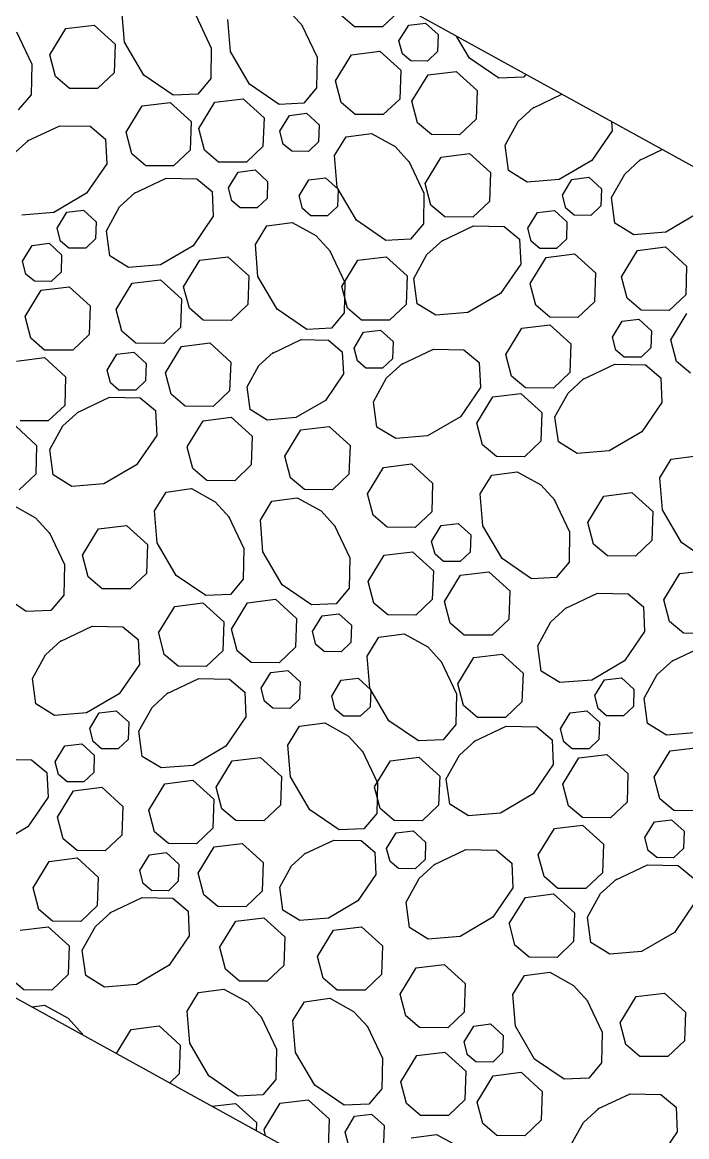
# Model space of a CAD drawing. Header units: inches. Extents: x -5337 to 1057, y 15227 to 19227.
# Drawn here: x -3589.2 to -3582.91, y 16326.44 to 16337.01 of the extents above; entities that cross this region are included whole.
import ezdxf

# ---------------------------------------------------------------- set-up
doc = ezdxf.new("R2010")
doc.units = ezdxf.units.IN
doc.header["$LTSCALE"] = 150
doc.header["$MEASUREMENT"] = 0
doc.linetypes.add('HIDDEN', pattern=[0.375, 0.25, -0.125])
doc.layers.add('grid', color=7, linetype='HIDDEN')
doc.layers.add('PAVING', color=7, linetype='Continuous')

msp = doc.modelspace()

# ---------------------------------------------------------------- linework, layer by layer
at = {"layer": 'grid', "color": 252, "linetype": 'HIDDEN', "lineweight": 0, "ltscale": 0.6}
msp.add_line((-5232.144, 16328.984), (952.356, 16328.984), dxfattribs=at)
at = {"layer": 'PAVING', "color": 1}
for p, q in [((-3576.971, 16332.398), (-3594.485, 16342.055)), ((-3588.235, 16336.816), (-3588.26, 16337.118)), ((-3586.681, 16337.117), (-3586.544, 16336.967)), ((-3585.632, 16337.109), (-3585.789, 16336.961)), ((-3587.557, 16337.066), (-3587.412, 16336.761)), ((-3587.231, 16336.728), (-3587.256, 16337.031)), ((-3586.055, 16336.963), (-3586.187, 16337.076)), ((-3585.541, 16336.979), (-3585.382, 16336.998)), ((-3585.382, 16336.998), (-3585.262, 16336.89)), ((-3589.259, 16336.915), (-3589.114, 16336.609)), ((-3588.942, 16336.697), (-3588.79, 16336.946)), ((-3588.79, 16336.946), (-3588.523, 16336.979)), ((-3588.523, 16336.979), (-3588.325, 16336.798)), ((-3586.553, 16336.979), (-3586.408, 16336.673)), ((-3585.789, 16336.961), (-3586.055, 16336.963)), ((-3585.633, 16336.829), (-3585.541, 16336.979)), ((-3585.262, 16336.89), (-3585.268, 16336.727)), ((-3588.325, 16336.798), (-3588.334, 16336.526)), ((-3588.053, 16336.505), (-3588.235, 16336.816)), ((-3585.6, 16336.706), (-3585.633, 16336.829)), ((-3584.965, 16336.665), (-3585.087, 16336.874)), ((-3588.888, 16336.492), (-3588.942, 16336.697)), ((-3587.412, 16336.761), (-3587.418, 16336.471)), ((-3587.049, 16336.418), (-3587.231, 16336.728)), ((-3586.408, 16336.673), (-3586.414, 16336.383)), ((-3586.234, 16336.449), (-3586.082, 16336.698)), ((-3586.082, 16336.698), (-3585.815, 16336.731)), ((-3585.815, 16336.731), (-3585.616, 16336.55)), ((-3585.521, 16336.639), (-3585.6, 16336.706)), ((-3585.268, 16336.727), (-3585.362, 16336.637)), ((-3589.114, 16336.609), (-3589.12, 16336.319)), ((-3585.362, 16336.637), (-3585.521, 16336.639)), ((-3584.686, 16336.475), (-3584.965, 16336.665)), ((-3588.756, 16336.379), (-3588.888, 16336.492)), ((-3588.334, 16336.526), (-3588.49, 16336.378)), ((-3587.774, 16336.314), (-3588.053, 16336.505)), ((-3587.418, 16336.471), (-3587.54, 16336.325)), ((-3585.616, 16336.55), (-3585.625, 16336.278)), ((-3585.51, 16336.258), (-3585.357, 16336.508)), ((-3585.357, 16336.508), (-3585.091, 16336.54)), ((-3585.091, 16336.54), (-3584.892, 16336.359)), ((-3584.452, 16336.485), (-3584.686, 16336.475)), ((-3584.43, 16336.511), (-3584.452, 16336.485)), ((-3588.49, 16336.378), (-3588.756, 16336.379)), ((-3586.77, 16336.227), (-3587.049, 16336.418)), ((-3586.414, 16336.383), (-3586.536, 16336.238)), ((-3586.18, 16336.244), (-3586.234, 16336.449)), ((-3584.892, 16336.359), (-3584.901, 16336.087)), ((-3589.12, 16336.319), (-3589.242, 16336.174)), ((-3587.54, 16336.325), (-3587.774, 16336.314)), ((-3587.378, 16336.247), (-3587.111, 16336.28)), ((-3587.111, 16336.28), (-3586.912, 16336.099)), ((-3585.625, 16336.278), (-3585.782, 16336.13)), ((-3585.456, 16336.053), (-3585.51, 16336.258)), ((-3584.365, 16336.192), (-3584.088, 16336.323)), ((-3588.22, 16335.963), (-3588.069, 16336.212)), ((-3588.069, 16336.212), (-3587.802, 16336.245)), ((-3587.802, 16336.245), (-3587.603, 16336.064)), ((-3587.53, 16335.997), (-3587.378, 16336.247)), ((-3586.536, 16336.238), (-3586.77, 16336.227)), ((-3586.048, 16336.132), (-3586.18, 16336.244)), ((-3584.503, 16336.064), (-3584.353, 16336.201)), ((-3587.603, 16336.064), (-3587.613, 16335.792)), ((-3586.912, 16336.099), (-3586.922, 16335.827)), ((-3586.762, 16335.974), (-3586.671, 16336.123)), ((-3586.671, 16336.123), (-3586.511, 16336.143)), ((-3586.511, 16336.143), (-3586.391, 16336.034)), ((-3585.782, 16336.13), (-3586.048, 16336.132)), ((-3585.324, 16335.941), (-3585.456, 16336.053)), ((-3584.901, 16336.087), (-3585.058, 16335.939)), ((-3584.627, 16335.84), (-3584.503, 16336.064)), ((-3583.617, 16336.063), (-3583.613, 16335.975)), ((-3589.155, 16335.88), (-3588.849, 16336.025)), ((-3588.849, 16336.025), (-3588.559, 16336.019)), ((-3588.559, 16336.019), (-3588.414, 16335.898)), ((-3588.167, 16335.758), (-3588.22, 16335.963)), ((-3587.476, 16335.793), (-3587.53, 16335.997)), ((-3586.73, 16335.851), (-3586.762, 16335.974)), ((-3586.391, 16336.034), (-3586.397, 16335.871)), ((-3586.134, 16335.92), (-3585.893, 16335.952)), ((-3585.893, 16335.952), (-3585.669, 16335.828)), ((-3585.058, 16335.939), (-3585.324, 16335.941)), ((-3583.613, 16335.975), (-3583.804, 16335.696)), ((-3589.293, 16335.752), (-3589.143, 16335.889)), ((-3588.414, 16335.898), (-3588.403, 16335.663)), ((-3586.65, 16335.783), (-3586.73, 16335.851)), ((-3586.397, 16335.871), (-3586.491, 16335.782)), ((-3586.244, 16335.742), (-3586.134, 16335.92)), ((-3585.669, 16335.828), (-3585.532, 16335.677)), ((-3584.595, 16335.599), (-3584.627, 16335.84)), ((-3588.034, 16335.646), (-3588.167, 16335.758)), ((-3587.613, 16335.792), (-3587.769, 16335.644)), ((-3587.344, 16335.68), (-3587.476, 16335.793)), ((-3586.922, 16335.827), (-3587.078, 16335.678)), ((-3586.491, 16335.782), (-3586.65, 16335.783)), ((-3586.218, 16335.439), (-3586.244, 16335.742)), ((-3585.384, 16335.478), (-3585.232, 16335.728)), ((-3585.232, 16335.728), (-3584.965, 16335.76)), ((-3584.965, 16335.76), (-3584.766, 16335.58)), ((-3583.355, 16335.695), (-3583.137, 16335.798)), ((-3588.403, 16335.663), (-3588.594, 16335.384)), ((-3587.769, 16335.644), (-3588.034, 16335.646)), ((-3587.078, 16335.678), (-3587.344, 16335.68)), ((-3585.541, 16335.69), (-3585.396, 16335.384)), ((-3583.804, 16335.696), (-3584.114, 16335.514)), ((-3583.493, 16335.567), (-3583.343, 16335.704)), ((-3588.145, 16335.383), (-3587.839, 16335.528)), ((-3587.839, 16335.528), (-3587.549, 16335.522)), ((-3587.549, 16335.522), (-3587.404, 16335.4)), ((-3587.249, 16335.436), (-3587.157, 16335.586)), ((-3587.157, 16335.586), (-3586.997, 16335.606)), ((-3586.997, 16335.606), (-3586.878, 16335.497)), ((-3586.58, 16335.361), (-3586.489, 16335.511)), ((-3586.489, 16335.511), (-3586.329, 16335.531)), ((-3586.329, 16335.531), (-3586.209, 16335.422)), ((-3584.766, 16335.58), (-3584.776, 16335.307)), ((-3584.417, 16335.489), (-3584.595, 16335.599)), ((-3584.114, 16335.514), (-3584.417, 16335.489)), ((-3584.084, 16335.366), (-3583.993, 16335.516)), ((-3583.993, 16335.516), (-3583.833, 16335.536)), ((-3583.833, 16335.536), (-3583.714, 16335.427)), ((-3583.617, 16335.343), (-3583.493, 16335.567)), ((-3587.216, 16335.314), (-3587.248, 16335.436)), ((-3586.878, 16335.497), (-3586.884, 16335.334)), ((-3586.037, 16335.128), (-3586.218, 16335.439)), ((-3586.209, 16335.422), (-3586.215, 16335.259)), ((-3585.33, 16335.273), (-3585.384, 16335.478)), ((-3583.714, 16335.427), (-3583.719, 16335.264)), ((-3588.594, 16335.384), (-3588.904, 16335.202)), ((-3588.283, 16335.255), (-3588.133, 16335.392)), ((-3587.404, 16335.4), (-3587.393, 16335.166)), ((-3587.137, 16335.246), (-3587.216, 16335.314)), ((-3586.884, 16335.334), (-3586.977, 16335.245)), ((-3586.548, 16335.239), (-3586.58, 16335.362)), ((-3585.396, 16335.384), (-3585.402, 16335.094)), ((-3584.776, 16335.307), (-3584.932, 16335.159)), ((-3584.052, 16335.243), (-3584.084, 16335.366)), ((-3583.585, 16335.102), (-3583.617, 16335.343)), ((-3588.904, 16335.202), (-3589.207, 16335.177)), ((-3588.874, 16335.054), (-3588.783, 16335.204)), ((-3588.783, 16335.204), (-3588.623, 16335.224)), ((-3588.623, 16335.224), (-3588.504, 16335.115)), ((-3588.407, 16335.03), (-3588.283, 16335.255)), ((-3586.977, 16335.245), (-3587.137, 16335.246)), ((-3586.468, 16335.171), (-3586.548, 16335.239)), ((-3586.215, 16335.259), (-3586.309, 16335.17)), ((-3585.198, 16335.161), (-3585.33, 16335.273)), ((-3584.411, 16335.053), (-3584.32, 16335.202)), ((-3584.32, 16335.202), (-3584.16, 16335.222)), ((-3584.16, 16335.222), (-3584.041, 16335.113)), ((-3583.973, 16335.176), (-3584.052, 16335.243)), ((-3583.719, 16335.264), (-3583.813, 16335.175)), ((-3582.794, 16335.199), (-3583.104, 16335.017)), ((-3588.504, 16335.115), (-3588.509, 16334.952)), ((-3587.393, 16335.166), (-3587.583, 16334.887)), ((-3586.885, 16335.076), (-3586.645, 16335.108)), ((-3586.645, 16335.108), (-3586.42, 16334.984)), ((-3586.309, 16335.17), (-3586.468, 16335.171)), ((-3585.758, 16334.938), (-3586.037, 16335.128)), ((-3585.402, 16335.094), (-3585.523, 16334.949)), ((-3584.932, 16335.159), (-3585.198, 16335.161)), ((-3584.041, 16335.113), (-3584.046, 16334.95)), ((-3583.813, 16335.175), (-3583.973, 16335.176)), ((-3583.407, 16334.992), (-3583.585, 16335.102)), ((-3588.842, 16334.931), (-3588.874, 16335.054)), ((-3588.375, 16334.79), (-3588.407, 16335.03)), ((-3586.994, 16334.898), (-3586.885, 16335.076)), ((-3586.42, 16334.984), (-3586.283, 16334.834)), ((-3585.231, 16334.931), (-3584.925, 16335.076)), ((-3584.925, 16335.076), (-3584.635, 16335.07)), ((-3584.635, 16335.07), (-3584.49, 16334.948)), ((-3584.379, 16334.93), (-3584.411, 16335.053)), ((-3583.104, 16335.017), (-3583.407, 16334.992)), ((-3589.201, 16334.741), (-3589.11, 16334.89)), ((-3589.11, 16334.89), (-3588.95, 16334.91)), ((-3588.95, 16334.91), (-3588.831, 16334.801)), ((-3588.762, 16334.864), (-3588.842, 16334.931)), ((-3588.509, 16334.952), (-3588.603, 16334.863)), ((-3587.583, 16334.887), (-3587.894, 16334.705)), ((-3586.97, 16334.596), (-3586.994, 16334.898)), ((-3585.523, 16334.949), (-3585.758, 16334.938)), ((-3585.369, 16334.803), (-3585.218, 16334.94)), ((-3584.49, 16334.948), (-3584.479, 16334.714)), ((-3584.299, 16334.862), (-3584.379, 16334.93)), ((-3584.046, 16334.95), (-3584.14, 16334.861)), ((-3588.831, 16334.801), (-3588.836, 16334.638)), ((-3588.603, 16334.863), (-3588.762, 16334.864)), ((-3588.197, 16334.68), (-3588.375, 16334.79)), ((-3587.522, 16334.749), (-3587.256, 16334.781)), ((-3587.256, 16334.781), (-3587.057, 16334.601)), ((-3586.292, 16334.846), (-3586.147, 16334.54)), ((-3586.022, 16334.75), (-3585.755, 16334.782)), ((-3585.755, 16334.782), (-3585.556, 16334.601)), ((-3585.493, 16334.578), (-3585.369, 16334.803)), ((-3584.388, 16334.528), (-3584.236, 16334.777)), ((-3584.14, 16334.861), (-3584.299, 16334.862)), ((-3584.236, 16334.777), (-3583.97, 16334.81)), ((-3583.97, 16334.81), (-3583.771, 16334.629)), ((-3583.524, 16334.594), (-3583.372, 16334.843)), ((-3583.372, 16334.843), (-3583.105, 16334.876)), ((-3583.105, 16334.876), (-3582.906, 16334.695)), ((-3589.169, 16334.618), (-3589.201, 16334.741)), ((-3587.894, 16334.705), (-3588.197, 16334.68)), ((-3587.675, 16334.499), (-3587.522, 16334.749)), ((-3586.174, 16334.5), (-3586.022, 16334.75)), ((-3584.479, 16334.714), (-3584.669, 16334.435)), ((-3582.906, 16334.695), (-3582.915, 16334.423)), ((-3589.089, 16334.55), (-3589.169, 16334.618)), ((-3588.836, 16334.638), (-3588.93, 16334.549)), ((-3588.161, 16334.531), (-3587.894, 16334.564)), ((-3587.894, 16334.564), (-3587.696, 16334.383)), ((-3587.057, 16334.601), (-3587.066, 16334.329)), ((-3586.788, 16334.285), (-3586.97, 16334.596)), ((-3585.556, 16334.601), (-3585.566, 16334.329)), ((-3585.461, 16334.338), (-3585.493, 16334.578)), ((-3583.771, 16334.629), (-3583.78, 16334.357)), ((-3583.47, 16334.389), (-3583.523, 16334.594)), ((-3589.178, 16334.216), (-3589.026, 16334.465)), ((-3588.93, 16334.549), (-3589.089, 16334.55)), ((-3589.026, 16334.465), (-3588.759, 16334.498)), ((-3588.759, 16334.498), (-3588.561, 16334.317)), ((-3588.314, 16334.282), (-3588.161, 16334.531)), ((-3587.62, 16334.294), (-3587.675, 16334.499)), ((-3586.12, 16334.295), (-3586.174, 16334.5)), ((-3586.147, 16334.54), (-3586.153, 16334.25)), ((-3584.334, 16334.323), (-3584.388, 16334.527)), ((-3587.696, 16334.383), (-3587.705, 16334.111)), ((-3584.669, 16334.435), (-3584.98, 16334.253)), ((-3583.78, 16334.357), (-3583.936, 16334.208)), ((-3583.337, 16334.276), (-3583.47, 16334.389)), ((-3582.915, 16334.423), (-3583.072, 16334.274)), ((-3588.561, 16334.317), (-3588.57, 16334.045)), ((-3588.26, 16334.077), (-3588.313, 16334.282)), ((-3587.488, 16334.182), (-3587.62, 16334.294)), ((-3587.066, 16334.329), (-3587.223, 16334.18)), ((-3586.508, 16334.094), (-3586.788, 16334.285)), ((-3586.153, 16334.25), (-3586.274, 16334.105)), ((-3585.988, 16334.183), (-3586.12, 16334.295)), ((-3585.566, 16334.329), (-3585.722, 16334.181)), ((-3585.283, 16334.228), (-3585.461, 16334.338)), ((-3584.98, 16334.253), (-3585.283, 16334.228)), ((-3584.202, 16334.21), (-3584.334, 16334.323)), ((-3583.072, 16334.274), (-3583.337, 16334.276)), ((-3583.056, 16333.996), (-3582.904, 16334.245)), ((-3589.124, 16334.011), (-3589.178, 16334.215)), ((-3587.223, 16334.18), (-3587.488, 16334.182)), ((-3585.722, 16334.181), (-3585.988, 16334.183)), ((-3584.469, 16334.107), (-3584.202, 16334.139)), ((-3583.936, 16334.208), (-3584.202, 16334.21)), ((-3584.202, 16334.139), (-3584.003, 16333.958)), ((-3583.61, 16334.022), (-3583.518, 16334.171)), ((-3583.518, 16334.171), (-3583.358, 16334.191)), ((-3583.358, 16334.191), (-3583.239, 16334.082)), ((-3588.57, 16334.045), (-3588.726, 16333.896)), ((-3588.127, 16333.965), (-3588.26, 16334.077)), ((-3587.705, 16334.111), (-3587.861, 16333.962)), ((-3586.274, 16334.105), (-3586.508, 16334.094)), ((-3586.059, 16333.917), (-3585.968, 16334.067)), ((-3585.968, 16334.067), (-3585.808, 16334.086)), ((-3585.808, 16334.086), (-3585.689, 16333.978)), ((-3584.621, 16333.857), (-3584.469, 16334.107)), ((-3583.239, 16334.082), (-3583.245, 16333.919)), ((-3588.992, 16333.898), (-3589.124, 16334.011)), ((-3587.861, 16333.962), (-3588.127, 16333.965)), ((-3587.846, 16333.684), (-3587.694, 16333.933)), ((-3587.694, 16333.933), (-3587.427, 16333.966)), ((-3587.427, 16333.966), (-3587.228, 16333.785)), ((-3586.836, 16333.867), (-3586.561, 16333.998)), ((-3586.561, 16333.998), (-3586.3, 16333.992)), ((-3586.3, 16333.992), (-3586.17, 16333.883)), ((-3585.689, 16333.978), (-3585.694, 16333.815)), ((-3584.003, 16333.958), (-3584.012, 16333.686)), ((-3583.577, 16333.898), (-3583.61, 16334.021)), ((-3583.002, 16333.791), (-3583.056, 16333.996)), ((-3589.259, 16333.794), (-3588.992, 16333.827)), ((-3588.726, 16333.896), (-3588.992, 16333.898)), ((-3588.992, 16333.827), (-3588.793, 16333.646)), ((-3588.4, 16333.709), (-3588.308, 16333.859)), ((-3588.308, 16333.859), (-3588.148, 16333.879)), ((-3588.148, 16333.879), (-3588.029, 16333.77)), ((-3586.961, 16333.752), (-3586.825, 16333.875)), ((-3586.17, 16333.883), (-3586.159, 16333.672)), ((-3586.027, 16333.795), (-3586.059, 16333.917)), ((-3585.612, 16333.762), (-3585.307, 16333.907)), ((-3585.307, 16333.907), (-3585.017, 16333.901)), ((-3585.017, 16333.901), (-3584.872, 16333.779)), ((-3584.567, 16333.652), (-3584.621, 16333.857)), ((-3583.498, 16333.831), (-3583.577, 16333.898)), ((-3583.338, 16333.83), (-3583.498, 16333.831)), ((-3583.245, 16333.919), (-3583.338, 16333.83)), ((-3588.029, 16333.77), (-3588.035, 16333.607)), ((-3587.228, 16333.785), (-3587.238, 16333.513)), ((-3587.072, 16333.55), (-3586.961, 16333.752)), ((-3585.947, 16333.727), (-3586.027, 16333.795)), ((-3585.788, 16333.726), (-3585.947, 16333.727)), ((-3585.694, 16333.815), (-3585.788, 16333.726)), ((-3585.751, 16333.634), (-3585.6, 16333.771)), ((-3584.872, 16333.779), (-3584.861, 16333.545)), ((-3583.892, 16333.619), (-3583.586, 16333.764)), ((-3583.586, 16333.764), (-3583.296, 16333.758)), ((-3583.296, 16333.758), (-3583.151, 16333.636)), ((-3582.87, 16333.678), (-3583.002, 16333.791)), ((-3588.793, 16333.646), (-3588.802, 16333.374)), ((-3588.367, 16333.587), (-3588.4, 16333.709)), ((-3587.792, 16333.479), (-3587.846, 16333.684)), ((-3586.159, 16333.672), (-3586.331, 16333.421)), ((-3585.875, 16333.409), (-3585.751, 16333.634)), ((-3584.435, 16333.54), (-3584.567, 16333.652)), ((-3584.012, 16333.686), (-3584.169, 16333.538)), ((-3584.03, 16333.491), (-3583.88, 16333.628)), ((-3583.151, 16333.636), (-3583.14, 16333.402)), ((-3588.288, 16333.519), (-3588.367, 16333.587)), ((-3588.128, 16333.518), (-3588.288, 16333.519)), ((-3588.035, 16333.607), (-3588.128, 16333.518)), ((-3587.238, 16333.513), (-3587.394, 16333.364)), ((-3587.044, 16333.334), (-3587.072, 16333.55)), ((-3584.861, 16333.545), (-3585.051, 16333.266)), ((-3584.169, 16333.538), (-3584.435, 16333.54)), ((-3588.682, 16333.307), (-3588.376, 16333.452)), ((-3588.376, 16333.452), (-3588.086, 16333.446)), ((-3588.086, 16333.446), (-3587.94, 16333.325)), ((-3587.659, 16333.366), (-3587.792, 16333.479)), ((-3586.331, 16333.421), (-3586.611, 16333.258)), ((-3585.843, 16333.169), (-3585.875, 16333.409)), ((-3584.895, 16333.205), (-3584.743, 16333.455)), ((-3584.743, 16333.455), (-3584.477, 16333.488)), ((-3584.477, 16333.488), (-3584.278, 16333.307)), ((-3584.154, 16333.267), (-3584.03, 16333.491)), ((-3583.14, 16333.402), (-3583.33, 16333.123)), ((-3599.313, 16333.298), (-3581.799, 16323.641)), ((-3588.802, 16333.374), (-3588.959, 16333.226)), ((-3588.819, 16333.179), (-3588.669, 16333.316)), ((-3587.94, 16333.325), (-3587.93, 16333.09)), ((-3587.394, 16333.364), (-3587.659, 16333.366)), ((-3586.883, 16333.235), (-3587.044, 16333.334)), ((-3584.278, 16333.307), (-3584.287, 16333.034)), ((-3588.959, 16333.226), (-3589.224, 16333.228)), ((-3587.642, 16332.98), (-3587.489, 16333.229)), ((-3587.489, 16333.229), (-3587.223, 16333.262)), ((-3587.223, 16333.262), (-3587.024, 16333.081)), ((-3586.611, 16333.258), (-3586.883, 16333.235)), ((-3585.051, 16333.266), (-3585.362, 16333.084)), ((-3584.841, 16333), (-3584.895, 16333.205)), ((-3584.122, 16333.027), (-3584.154, 16333.267)), ((-3589.266, 16333.176), (-3589.068, 16332.994)), ((-3588.944, 16332.955), (-3588.819, 16333.179)), ((-3587.93, 16333.09), (-3588.12, 16332.811)), ((-3587.024, 16333.081), (-3587.033, 16332.809)), ((-3586.715, 16332.893), (-3586.563, 16333.143)), ((-3586.563, 16333.143), (-3586.296, 16333.175)), ((-3586.296, 16333.175), (-3586.097, 16332.994)), ((-3585.664, 16333.059), (-3585.843, 16333.169)), ((-3585.362, 16333.084), (-3585.664, 16333.059)), ((-3583.33, 16333.123), (-3583.641, 16332.942)), ((-3589.068, 16332.994), (-3589.077, 16332.722)), ((-3587.588, 16332.775), (-3587.641, 16332.979)), ((-3586.097, 16332.994), (-3586.107, 16332.722)), ((-3584.709, 16332.888), (-3584.841, 16333)), ((-3584.287, 16333.034), (-3584.443, 16332.886)), ((-3583.944, 16332.917), (-3584.122, 16333.027)), ((-3588.912, 16332.715), (-3588.944, 16332.955)), ((-3586.661, 16332.688), (-3586.715, 16332.893)), ((-3584.443, 16332.886), (-3584.709, 16332.888)), ((-3583.641, 16332.942), (-3583.944, 16332.917)), ((-3583.051, 16332.865), (-3582.811, 16332.897)), ((-3588.12, 16332.811), (-3588.431, 16332.63)), ((-3587.455, 16332.662), (-3587.588, 16332.775)), ((-3587.033, 16332.809), (-3587.19, 16332.66)), ((-3585.932, 16332.537), (-3585.78, 16332.786)), ((-3585.78, 16332.786), (-3585.513, 16332.819)), ((-3585.513, 16332.819), (-3585.314, 16332.638)), ((-3583.161, 16332.686), (-3583.051, 16332.865)), ((-3589.077, 16332.722), (-3589.233, 16332.574)), ((-3588.734, 16332.604), (-3588.912, 16332.715)), ((-3587.19, 16332.66), (-3587.455, 16332.662)), ((-3586.529, 16332.576), (-3586.661, 16332.688)), ((-3586.107, 16332.722), (-3586.263, 16332.574)), ((-3584.863, 16332.535), (-3584.753, 16332.713)), ((-3584.753, 16332.713), (-3584.513, 16332.745)), ((-3584.513, 16332.745), (-3584.288, 16332.621)), ((-3583.136, 16332.384), (-3583.161, 16332.686)), ((-3588.431, 16332.63), (-3588.734, 16332.604)), ((-3587.951, 16332.374), (-3587.841, 16332.553)), ((-3587.841, 16332.553), (-3587.601, 16332.585)), ((-3587.601, 16332.585), (-3587.376, 16332.461)), ((-3586.263, 16332.574), (-3586.529, 16332.576)), ((-3585.314, 16332.638), (-3585.323, 16332.366)), ((-3584.288, 16332.621), (-3584.152, 16332.471)), ((-3587.376, 16332.461), (-3587.24, 16332.311)), ((-3586.947, 16332.287), (-3586.837, 16332.466)), ((-3586.837, 16332.466), (-3586.597, 16332.497)), ((-3586.597, 16332.497), (-3586.372, 16332.373)), ((-3585.878, 16332.332), (-3585.932, 16332.537)), ((-3584.838, 16332.233), (-3584.863, 16332.535)), ((-3584.161, 16332.483), (-3584.015, 16332.177)), ((-3583.844, 16332.265), (-3583.692, 16332.515)), ((-3583.692, 16332.515), (-3583.425, 16332.548)), ((-3583.425, 16332.548), (-3583.226, 16332.367)), ((-3589.303, 16332.433), (-3589.078, 16332.309)), ((-3587.926, 16332.072), (-3587.951, 16332.374)), ((-3586.372, 16332.373), (-3586.235, 16332.223)), ((-3585.323, 16332.366), (-3585.48, 16332.218)), ((-3583.226, 16332.367), (-3583.235, 16332.094)), ((-3582.955, 16332.073), (-3583.136, 16332.384)), ((-3589.078, 16332.309), (-3588.942, 16332.159)), ((-3588.482, 16332.203), (-3588.215, 16332.236)), ((-3588.215, 16332.236), (-3588.016, 16332.055)), ((-3587.248, 16332.323), (-3587.104, 16332.017)), ((-3586.922, 16331.985), (-3586.947, 16332.287)), ((-3585.746, 16332.219), (-3585.878, 16332.332)), ((-3585.233, 16332.235), (-3585.072, 16332.255)), ((-3585.072, 16332.255), (-3584.953, 16332.146)), ((-3583.79, 16332.06), (-3583.844, 16332.265)), ((-3588.95, 16332.171), (-3588.805, 16331.865)), ((-3588.634, 16331.953), (-3588.482, 16332.203)), ((-3586.244, 16332.235), (-3586.099, 16331.93)), ((-3585.48, 16332.218), (-3585.746, 16332.219)), ((-3585.324, 16332.085), (-3585.233, 16332.235)), ((-3584.953, 16332.146), (-3584.959, 16331.983)), ((-3584.656, 16331.922), (-3584.838, 16332.233)), ((-3584.015, 16332.177), (-3584.021, 16331.887)), ((-3588.016, 16332.055), (-3588.025, 16331.782)), ((-3587.744, 16331.761), (-3587.926, 16332.072)), ((-3585.291, 16331.963), (-3585.324, 16332.085)), ((-3583.657, 16331.948), (-3583.79, 16332.06)), ((-3583.235, 16332.094), (-3583.392, 16331.946)), ((-3582.675, 16331.883), (-3582.955, 16332.073)), ((-3588.579, 16331.748), (-3588.634, 16331.953)), ((-3587.104, 16332.017), (-3587.11, 16331.727)), ((-3586.74, 16331.674), (-3586.922, 16331.985)), ((-3586.099, 16331.93), (-3586.105, 16331.64)), ((-3585.925, 16331.705), (-3585.773, 16331.955)), ((-3585.773, 16331.955), (-3585.506, 16331.987)), ((-3585.506, 16331.987), (-3585.307, 16331.806)), ((-3585.212, 16331.895), (-3585.291, 16331.963)), ((-3584.959, 16331.983), (-3585.053, 16331.894)), ((-3584.377, 16331.731), (-3584.656, 16331.922)), ((-3583.392, 16331.946), (-3583.657, 16331.948)), ((-3588.805, 16331.865), (-3588.811, 16331.575)), ((-3585.053, 16331.894), (-3585.212, 16331.895)), ((-3584.021, 16331.887), (-3584.143, 16331.742)), ((-3582.97, 16331.781), (-3582.703, 16331.813)), ((-3588.447, 16331.636), (-3588.579, 16331.748)), ((-3588.025, 16331.782), (-3588.182, 16331.634)), ((-3587.465, 16331.571), (-3587.744, 16331.761)), ((-3587.11, 16331.727), (-3587.231, 16331.582)), ((-3585.307, 16331.806), (-3585.317, 16331.534)), ((-3585.201, 16331.514), (-3585.049, 16331.764)), ((-3585.049, 16331.764), (-3584.782, 16331.797)), ((-3584.782, 16331.797), (-3584.583, 16331.616)), ((-3584.143, 16331.742), (-3584.377, 16331.731)), ((-3583.122, 16331.531), (-3582.97, 16331.781)), ((-3589.167, 16331.419), (-3589.446, 16331.61)), ((-3588.182, 16331.634), (-3588.447, 16331.636)), ((-3586.461, 16331.483), (-3586.74, 16331.674)), ((-3586.105, 16331.64), (-3586.227, 16331.494)), ((-3585.871, 16331.5), (-3585.925, 16331.705)), ((-3584.583, 16331.616), (-3584.592, 16331.344)), ((-3588.811, 16331.575), (-3588.933, 16331.43)), ((-3587.759, 16331.469), (-3587.493, 16331.501)), ((-3587.493, 16331.501), (-3587.294, 16331.321)), ((-3587.231, 16331.582), (-3587.465, 16331.571)), ((-3587.221, 16331.254), (-3587.069, 16331.503)), ((-3587.069, 16331.503), (-3586.802, 16331.536)), ((-3586.802, 16331.536), (-3586.603, 16331.355)), ((-3585.739, 16331.388), (-3585.871, 16331.5)), ((-3585.317, 16331.534), (-3585.473, 16331.386)), ((-3585.147, 16331.31), (-3585.201, 16331.515)), ((-3584.056, 16331.449), (-3583.75, 16331.593)), ((-3583.75, 16331.593), (-3583.46, 16331.587)), ((-3583.46, 16331.587), (-3583.315, 16331.466)), ((-3583.068, 16331.327), (-3583.122, 16331.531)), ((-3588.933, 16331.43), (-3589.167, 16331.419)), ((-3587.912, 16331.219), (-3587.759, 16331.469)), ((-3586.227, 16331.494), (-3586.461, 16331.483)), ((-3586.362, 16331.38), (-3586.202, 16331.399)), ((-3586.202, 16331.399), (-3586.082, 16331.291)), ((-3584.194, 16331.321), (-3584.044, 16331.457)), ((-3583.315, 16331.466), (-3583.304, 16331.231)), ((-3587.294, 16331.321), (-3587.303, 16331.049)), ((-3586.603, 16331.355), (-3586.613, 16331.083)), ((-3586.453, 16331.23), (-3586.362, 16331.38)), ((-3586.082, 16331.291), (-3586.088, 16331.127)), ((-3585.473, 16331.386), (-3585.739, 16331.388)), ((-3585.015, 16331.197), (-3585.147, 16331.31)), ((-3584.592, 16331.344), (-3584.749, 16331.195)), ((-3584.318, 16331.096), (-3584.194, 16331.321)), ((-3582.936, 16331.214), (-3583.068, 16331.327)), ((-3588.846, 16331.136), (-3588.54, 16331.281)), ((-3588.54, 16331.281), (-3588.25, 16331.275)), ((-3588.25, 16331.275), (-3588.105, 16331.154)), ((-3587.858, 16331.014), (-3587.911, 16331.219)), ((-3587.167, 16331.049), (-3587.221, 16331.254)), ((-3586.421, 16331.107), (-3586.453, 16331.23)), ((-3585.824, 16331.176), (-3585.585, 16331.208)), ((-3585.585, 16331.208), (-3585.36, 16331.084)), ((-3584.749, 16331.195), (-3585.015, 16331.197)), ((-3583.304, 16331.231), (-3583.495, 16330.952)), ((-3582.67, 16331.212), (-3582.936, 16331.214)), ((-3588.984, 16331.009), (-3588.834, 16331.146)), ((-3588.105, 16331.154), (-3588.094, 16330.919)), ((-3586.613, 16331.083), (-3586.769, 16330.935)), ((-3586.341, 16331.04), (-3586.421, 16331.107)), ((-3586.088, 16331.127), (-3586.182, 16331.038)), ((-3585.935, 16330.998), (-3585.824, 16331.176)), ((-3585.36, 16331.084), (-3585.223, 16330.934)), ((-3584.286, 16330.856), (-3584.318, 16331.096)), ((-3583.046, 16330.951), (-3582.74, 16331.096)), ((-3589.108, 16330.784), (-3588.984, 16331.009)), ((-3587.725, 16330.902), (-3587.858, 16331.014)), ((-3587.303, 16331.049), (-3587.46, 16330.9)), ((-3587.035, 16330.937), (-3587.167, 16331.049)), ((-3586.182, 16331.038), (-3586.341, 16331.04)), ((-3585.91, 16330.695), (-3585.935, 16330.998)), ((-3585.075, 16330.734), (-3584.923, 16330.984)), ((-3584.923, 16330.984), (-3584.656, 16331.017)), ((-3584.656, 16331.017), (-3584.457, 16330.836)), ((-3588.094, 16330.919), (-3588.285, 16330.64)), ((-3587.46, 16330.9), (-3587.725, 16330.902)), ((-3586.769, 16330.935), (-3587.035, 16330.937)), ((-3585.232, 16330.946), (-3585.087, 16330.64)), ((-3583.495, 16330.952), (-3583.806, 16330.771)), ((-3583.184, 16330.823), (-3583.034, 16330.96)), ((-3589.076, 16330.544), (-3589.108, 16330.784)), ((-3587.836, 16330.639), (-3587.53, 16330.784)), ((-3587.53, 16330.784), (-3587.24, 16330.778)), ((-3587.24, 16330.778), (-3587.095, 16330.657)), ((-3586.94, 16330.693), (-3586.848, 16330.843)), ((-3586.848, 16330.843), (-3586.688, 16330.862)), ((-3586.688, 16330.862), (-3586.569, 16330.754)), ((-3586.271, 16330.618), (-3586.18, 16330.768)), ((-3586.18, 16330.768), (-3586.02, 16330.787)), ((-3586.02, 16330.787), (-3585.9, 16330.679)), ((-3584.457, 16330.836), (-3584.467, 16330.564)), ((-3584.108, 16330.746), (-3584.286, 16330.856)), ((-3583.806, 16330.771), (-3584.108, 16330.746)), ((-3583.775, 16330.623), (-3583.684, 16330.772)), ((-3583.684, 16330.772), (-3583.524, 16330.792)), ((-3583.524, 16330.792), (-3583.405, 16330.683)), ((-3583.308, 16330.599), (-3583.184, 16330.823)), ((-3587.095, 16330.657), (-3587.084, 16330.422)), ((-3586.907, 16330.57), (-3586.939, 16330.693)), ((-3586.569, 16330.754), (-3586.575, 16330.59)), ((-3585.728, 16330.385), (-3585.91, 16330.695)), ((-3585.9, 16330.679), (-3585.906, 16330.515)), ((-3585.021, 16330.53), (-3585.075, 16330.734)), ((-3583.405, 16330.683), (-3583.41, 16330.52)), ((-3588.285, 16330.64), (-3588.595, 16330.459)), ((-3587.974, 16330.511), (-3587.824, 16330.648)), ((-3586.828, 16330.503), (-3586.907, 16330.57)), ((-3586.575, 16330.59), (-3586.668, 16330.501)), ((-3586.239, 16330.495), (-3586.271, 16330.618)), ((-3585.087, 16330.64), (-3585.093, 16330.35)), ((-3584.467, 16330.564), (-3584.623, 16330.415)), ((-3583.743, 16330.5), (-3583.775, 16330.623)), ((-3583.276, 16330.359), (-3583.308, 16330.599)), ((-3588.898, 16330.434), (-3589.076, 16330.544)), ((-3588.595, 16330.459), (-3588.898, 16330.434)), ((-3588.565, 16330.311), (-3588.474, 16330.46)), ((-3588.474, 16330.46), (-3588.314, 16330.48)), ((-3588.314, 16330.48), (-3588.195, 16330.371)), ((-3588.098, 16330.287), (-3587.974, 16330.511)), ((-3586.668, 16330.501), (-3586.828, 16330.503)), ((-3586.159, 16330.428), (-3586.239, 16330.495)), ((-3585.906, 16330.515), (-3586, 16330.427)), ((-3584.889, 16330.417), (-3585.021, 16330.53)), ((-3584.102, 16330.309), (-3584.011, 16330.459)), ((-3584.011, 16330.459), (-3583.851, 16330.478)), ((-3583.851, 16330.478), (-3583.732, 16330.37)), ((-3583.664, 16330.432), (-3583.743, 16330.5)), ((-3583.41, 16330.52), (-3583.504, 16330.431)), ((-3588.195, 16330.371), (-3588.2, 16330.208)), ((-3587.084, 16330.422), (-3587.275, 16330.143)), ((-3586.576, 16330.332), (-3586.335, 16330.364)), ((-3586.335, 16330.364), (-3586.111, 16330.24)), ((-3586, 16330.427), (-3586.159, 16330.428)), ((-3585.449, 16330.194), (-3585.728, 16330.385)), ((-3585.093, 16330.35), (-3585.215, 16330.205)), ((-3584.623, 16330.415), (-3584.889, 16330.417)), ((-3583.732, 16330.37), (-3583.737, 16330.207)), ((-3583.504, 16330.431), (-3583.664, 16330.432)), ((-3583.098, 16330.249), (-3583.276, 16330.359)), ((-3588.533, 16330.188), (-3588.565, 16330.311)), ((-3588.066, 16330.047), (-3588.098, 16330.287)), ((-3586.686, 16330.154), (-3586.576, 16330.332)), ((-3586.111, 16330.24), (-3585.974, 16330.09)), ((-3584.922, 16330.187), (-3584.616, 16330.332)), ((-3584.616, 16330.332), (-3584.326, 16330.326)), ((-3584.326, 16330.326), (-3584.181, 16330.205)), ((-3584.07, 16330.186), (-3584.102, 16330.309)), ((-3582.796, 16330.274), (-3583.098, 16330.249)), ((-3588.892, 16329.997), (-3588.801, 16330.147)), ((-3588.801, 16330.147), (-3588.641, 16330.166)), ((-3588.641, 16330.166), (-3588.522, 16330.058)), ((-3588.454, 16330.12), (-3588.533, 16330.188)), ((-3588.2, 16330.208), (-3588.294, 16330.119)), ((-3587.275, 16330.143), (-3587.585, 16329.962)), ((-3586.661, 16329.852), (-3586.686, 16330.154)), ((-3585.215, 16330.205), (-3585.449, 16330.194)), ((-3585.06, 16330.06), (-3584.91, 16330.196)), ((-3584.181, 16330.205), (-3584.17, 16329.971)), ((-3583.991, 16330.118), (-3584.07, 16330.186)), ((-3583.737, 16330.207), (-3583.831, 16330.118)), ((-3583.062, 16330.1), (-3582.796, 16330.132)), ((-3589.406, 16330.02), (-3589.116, 16330.014)), ((-3588.522, 16330.058), (-3588.527, 16329.895)), ((-3588.294, 16330.119), (-3588.454, 16330.12)), ((-3587.888, 16329.937), (-3588.066, 16330.047)), ((-3587.213, 16330.005), (-3586.947, 16330.038)), ((-3586.947, 16330.038), (-3586.748, 16329.857)), ((-3585.983, 16330.102), (-3585.838, 16329.797)), ((-3585.713, 16330.006), (-3585.446, 16330.039)), ((-3585.446, 16330.039), (-3585.247, 16329.858)), ((-3585.184, 16329.835), (-3585.06, 16330.06)), ((-3584.079, 16329.784), (-3583.927, 16330.034)), ((-3583.831, 16330.118), (-3583.991, 16330.118)), ((-3583.927, 16330.034), (-3583.661, 16330.066)), ((-3583.661, 16330.066), (-3583.462, 16329.885)), ((-3583.215, 16329.85), (-3583.062, 16330.1)), ((-3589.116, 16330.014), (-3588.971, 16329.893)), ((-3588.86, 16329.874), (-3588.892, 16329.997)), ((-3587.585, 16329.962), (-3587.888, 16329.937)), ((-3587.366, 16329.755), (-3587.213, 16330.005)), ((-3585.865, 16329.757), (-3585.713, 16330.006)), ((-3584.17, 16329.971), (-3584.361, 16329.691)), ((-3588.971, 16329.893), (-3588.96, 16329.659)), ((-3588.78, 16329.806), (-3588.86, 16329.874)), ((-3588.621, 16329.805), (-3588.78, 16329.806)), ((-3588.527, 16329.895), (-3588.621, 16329.805)), ((-3587.852, 16329.787), (-3587.586, 16329.821)), ((-3587.586, 16329.821), (-3587.387, 16329.64)), ((-3586.748, 16329.857), (-3586.757, 16329.585)), ((-3586.479, 16329.541), (-3586.661, 16329.852)), ((-3585.247, 16329.858), (-3585.257, 16329.586)), ((-3585.152, 16329.595), (-3585.184, 16329.835)), ((-3583.462, 16329.885), (-3583.471, 16329.613)), ((-3583.161, 16329.645), (-3583.215, 16329.85)), ((-3588.869, 16329.472), (-3588.717, 16329.722)), ((-3588.717, 16329.722), (-3588.45, 16329.754)), ((-3588.45, 16329.754), (-3588.252, 16329.573)), ((-3588.005, 16329.538), (-3587.852, 16329.787)), ((-3587.312, 16329.551), (-3587.366, 16329.755)), ((-3585.811, 16329.552), (-3585.865, 16329.756)), ((-3585.838, 16329.797), (-3585.844, 16329.507)), ((-3584.025, 16329.579), (-3584.079, 16329.784)), ((-3588.96, 16329.659), (-3589.15, 16329.379)), ((-3587.387, 16329.64), (-3587.396, 16329.367)), ((-3584.361, 16329.691), (-3584.671, 16329.509)), ((-3583.471, 16329.613), (-3583.628, 16329.465)), ((-3583.028, 16329.533), (-3583.161, 16329.645)), ((-3588.252, 16329.573), (-3588.261, 16329.301)), ((-3587.951, 16329.333), (-3588.004, 16329.538)), ((-3587.179, 16329.438), (-3587.312, 16329.551)), ((-3586.757, 16329.585), (-3586.914, 16329.436)), ((-3586.2, 16329.35), (-3586.479, 16329.541)), ((-3585.844, 16329.507), (-3585.965, 16329.361)), ((-3585.679, 16329.439), (-3585.811, 16329.552)), ((-3585.257, 16329.586), (-3585.413, 16329.437)), ((-3584.974, 16329.485), (-3585.152, 16329.595)), ((-3584.671, 16329.509), (-3584.974, 16329.485)), ((-3583.893, 16329.467), (-3584.025, 16329.579)), ((-3582.763, 16329.531), (-3583.028, 16329.533)), ((-3588.815, 16329.267), (-3588.869, 16329.472)), ((-3586.914, 16329.436), (-3587.179, 16329.438)), ((-3585.413, 16329.437), (-3585.679, 16329.439)), ((-3584.16, 16329.363), (-3583.893, 16329.396)), ((-3583.628, 16329.465), (-3583.893, 16329.467)), ((-3583.893, 16329.396), (-3583.694, 16329.215)), ((-3583.301, 16329.278), (-3583.209, 16329.428)), ((-3583.209, 16329.428), (-3583.049, 16329.447)), ((-3583.049, 16329.447), (-3582.93, 16329.339)), ((-3589.15, 16329.379), (-3589.461, 16329.198)), ((-3588.261, 16329.301), (-3588.418, 16329.153)), ((-3587.818, 16329.221), (-3587.951, 16329.333)), ((-3587.396, 16329.367), (-3587.553, 16329.219)), ((-3585.965, 16329.361), (-3586.2, 16329.35)), ((-3585.75, 16329.174), (-3585.659, 16329.323)), ((-3585.659, 16329.323), (-3585.499, 16329.343)), ((-3585.499, 16329.343), (-3585.38, 16329.234)), ((-3584.312, 16329.113), (-3584.16, 16329.363)), ((-3582.93, 16329.339), (-3582.936, 16329.175)), ((-3588.683, 16329.155), (-3588.815, 16329.267)), ((-3587.553, 16329.219), (-3587.818, 16329.221)), ((-3587.537, 16328.94), (-3587.385, 16329.189)), ((-3587.385, 16329.189), (-3587.118, 16329.222)), ((-3587.118, 16329.222), (-3586.919, 16329.041)), ((-3586.527, 16329.124), (-3586.252, 16329.254)), ((-3586.252, 16329.254), (-3585.991, 16329.249)), ((-3585.991, 16329.249), (-3585.861, 16329.139)), ((-3585.718, 16329.051), (-3585.75, 16329.174)), ((-3585.38, 16329.234), (-3585.385, 16329.071)), ((-3583.694, 16329.215), (-3583.704, 16328.942)), ((-3583.269, 16329.155), (-3583.301, 16329.277)), ((-3582.936, 16329.175), (-3583.029, 16329.086)), ((-3588.95, 16329.051), (-3588.683, 16329.084)), ((-3588.418, 16329.153), (-3588.683, 16329.155)), ((-3588.683, 16329.084), (-3588.484, 16328.903)), ((-3588.091, 16328.966), (-3587.999, 16329.115)), ((-3587.999, 16329.115), (-3587.839, 16329.135)), ((-3587.839, 16329.135), (-3587.72, 16329.027)), ((-3586.652, 16329.009), (-3586.516, 16329.132)), ((-3585.861, 16329.139), (-3585.851, 16328.929)), ((-3585.385, 16329.071), (-3585.479, 16328.982)), ((-3585.304, 16329.018), (-3584.998, 16329.163)), ((-3584.998, 16329.163), (-3584.708, 16329.157)), ((-3584.708, 16329.157), (-3584.563, 16329.035)), ((-3584.258, 16328.909), (-3584.312, 16329.113)), ((-3583.189, 16329.088), (-3583.269, 16329.155)), ((-3583.029, 16329.086), (-3583.189, 16329.088)), ((-3589.102, 16328.801), (-3588.95, 16329.051)), ((-3588.058, 16328.843), (-3588.091, 16328.966)), ((-3587.72, 16329.027), (-3587.726, 16328.863)), ((-3586.919, 16329.041), (-3586.929, 16328.769)), ((-3586.763, 16328.806), (-3586.652, 16329.009)), ((-3585.638, 16328.983), (-3585.718, 16329.051)), ((-3585.479, 16328.982), (-3585.638, 16328.983)), ((-3585.442, 16328.89), (-3585.292, 16329.027)), ((-3584.563, 16329.035), (-3584.552, 16328.801)), ((-3583.583, 16328.875), (-3583.277, 16329.02)), ((-3583.277, 16329.02), (-3582.987, 16329.014)), ((-3582.987, 16329.014), (-3582.842, 16328.893)), ((-3588.484, 16328.903), (-3588.493, 16328.631)), ((-3587.726, 16328.863), (-3587.819, 16328.774)), ((-3587.483, 16328.735), (-3587.537, 16328.94)), ((-3585.851, 16328.929), (-3586.022, 16328.677)), ((-3585.566, 16328.665), (-3585.442, 16328.89)), ((-3584.126, 16328.796), (-3584.258, 16328.909)), ((-3583.704, 16328.942), (-3583.86, 16328.794)), ((-3583.721, 16328.747), (-3583.571, 16328.884)), ((-3589.048, 16328.597), (-3589.102, 16328.801)), ((-3587.979, 16328.776), (-3588.058, 16328.843)), ((-3587.819, 16328.774), (-3587.979, 16328.776)), ((-3586.929, 16328.769), (-3587.085, 16328.621)), ((-3586.735, 16328.59), (-3586.763, 16328.806)), ((-3584.552, 16328.801), (-3584.742, 16328.522)), ((-3583.86, 16328.794), (-3584.126, 16328.796)), ((-3588.373, 16328.563), (-3588.067, 16328.708)), ((-3588.067, 16328.708), (-3587.777, 16328.702)), ((-3587.777, 16328.702), (-3587.632, 16328.581)), ((-3587.351, 16328.623), (-3587.483, 16328.735)), ((-3586.022, 16328.677), (-3586.302, 16328.514)), ((-3585.534, 16328.425), (-3585.566, 16328.665)), ((-3584.587, 16328.462), (-3584.434, 16328.711)), ((-3584.434, 16328.711), (-3584.168, 16328.744)), ((-3584.168, 16328.744), (-3583.969, 16328.563)), ((-3583.845, 16328.523), (-3583.721, 16328.747)), ((-3582.831, 16328.659), (-3583.021, 16328.379)), ((-3588.916, 16328.484), (-3589.048, 16328.597)), ((-3588.493, 16328.631), (-3588.65, 16328.482)), ((-3588.511, 16328.436), (-3588.36, 16328.572)), ((-3587.632, 16328.581), (-3587.621, 16328.347)), ((-3587.085, 16328.621), (-3587.351, 16328.623)), ((-3586.574, 16328.491), (-3586.735, 16328.59)), ((-3583.969, 16328.563), (-3583.978, 16328.291)), ((-3588.65, 16328.482), (-3588.916, 16328.484)), ((-3588.635, 16328.211), (-3588.511, 16328.436)), ((-3587.333, 16328.236), (-3587.181, 16328.485)), ((-3587.181, 16328.485), (-3586.914, 16328.518)), ((-3586.914, 16328.518), (-3586.715, 16328.337)), ((-3586.302, 16328.514), (-3586.574, 16328.491)), ((-3584.742, 16328.522), (-3585.053, 16328.34)), ((-3584.533, 16328.257), (-3584.586, 16328.462)), ((-3583.813, 16328.283), (-3583.845, 16328.523)), ((-3589.224, 16328.399), (-3588.958, 16328.432)), ((-3588.958, 16328.432), (-3588.759, 16328.251)), ((-3587.621, 16328.347), (-3587.811, 16328.068)), ((-3586.715, 16328.337), (-3586.724, 16328.065)), ((-3586.406, 16328.149), (-3586.254, 16328.399)), ((-3586.254, 16328.399), (-3585.987, 16328.432)), ((-3585.987, 16328.432), (-3585.789, 16328.251)), ((-3585.356, 16328.315), (-3585.534, 16328.425)), ((-3585.053, 16328.34), (-3585.356, 16328.315)), ((-3583.021, 16328.379), (-3583.333, 16328.198)), ((-3588.759, 16328.251), (-3588.768, 16327.979)), ((-3587.279, 16328.031), (-3587.332, 16328.236)), ((-3585.789, 16328.251), (-3585.798, 16327.979)), ((-3584.4, 16328.144), (-3584.533, 16328.257)), ((-3583.978, 16328.291), (-3584.134, 16328.142)), ((-3583.635, 16328.173), (-3583.813, 16328.283)), ((-3588.603, 16327.971), (-3588.635, 16328.211)), ((-3586.352, 16327.945), (-3586.406, 16328.149)), ((-3584.134, 16328.142), (-3584.4, 16328.144)), ((-3583.333, 16328.198), (-3583.635, 16328.173)), ((-3587.811, 16328.068), (-3588.122, 16327.886)), ((-3587.146, 16327.918), (-3587.279, 16328.031)), ((-3586.724, 16328.065), (-3586.881, 16327.917)), ((-3585.623, 16327.793), (-3585.471, 16328.043)), ((-3585.471, 16328.043), (-3585.204, 16328.075)), ((-3585.204, 16328.075), (-3585.005, 16327.894)), ((-3589.19, 16327.833), (-3589.322, 16327.945)), ((-3588.768, 16327.979), (-3588.924, 16327.831)), ((-3588.425, 16327.861), (-3588.603, 16327.971)), ((-3586.881, 16327.917), (-3587.146, 16327.918)), ((-3586.22, 16327.832), (-3586.352, 16327.945)), ((-3585.798, 16327.979), (-3585.955, 16327.83)), ((-3584.554, 16327.791), (-3584.444, 16327.969)), ((-3584.444, 16327.969), (-3584.204, 16328.001)), ((-3584.204, 16328.001), (-3583.979, 16327.877)), ((-3588.924, 16327.831), (-3589.19, 16327.833)), ((-3588.122, 16327.886), (-3588.425, 16327.861)), ((-3587.642, 16327.631), (-3587.532, 16327.809)), ((-3587.532, 16327.809), (-3587.292, 16327.841)), ((-3587.292, 16327.841), (-3587.067, 16327.717)), ((-3585.955, 16327.83), (-3586.22, 16327.832)), ((-3585.005, 16327.894), (-3585.015, 16327.622)), ((-3583.979, 16327.877), (-3583.843, 16327.727)), ((-3583.383, 16327.771), (-3583.116, 16327.804)), ((-3583.116, 16327.804), (-3582.917, 16327.623)), ((-3587.067, 16327.717), (-3586.931, 16327.567)), ((-3586.638, 16327.544), (-3586.528, 16327.722)), ((-3586.528, 16327.722), (-3586.288, 16327.754)), ((-3586.288, 16327.754), (-3586.063, 16327.63)), ((-3585.569, 16327.588), (-3585.623, 16327.793)), ((-3584.529, 16327.489), (-3584.554, 16327.791)), ((-3583.851, 16327.739), (-3583.707, 16327.434)), ((-3583.535, 16327.522), (-3583.383, 16327.771)), ((-3589.112, 16327.674), (-3588.994, 16327.689)), ((-3588.994, 16327.689), (-3588.769, 16327.565)), ((-3587.617, 16327.329), (-3587.642, 16327.631)), ((-3586.063, 16327.63), (-3585.926, 16327.479)), ((-3585.437, 16327.476), (-3585.569, 16327.588)), ((-3585.015, 16327.622), (-3585.171, 16327.474)), ((-3582.917, 16327.623), (-3582.926, 16327.351)), ((-3588.769, 16327.565), (-3588.632, 16327.415)), ((-3588.172, 16327.459), (-3587.905, 16327.492)), ((-3587.905, 16327.492), (-3587.707, 16327.311)), ((-3586.939, 16327.579), (-3586.795, 16327.273)), ((-3586.613, 16327.241), (-3586.638, 16327.544)), ((-3585.935, 16327.492), (-3585.79, 16327.186)), ((-3585.015, 16327.342), (-3584.924, 16327.491)), ((-3584.924, 16327.491), (-3584.764, 16327.511)), ((-3584.764, 16327.511), (-3584.644, 16327.402)), ((-3584.348, 16327.178), (-3584.529, 16327.489)), ((-3583.481, 16327.317), (-3583.535, 16327.522)), ((-3588.641, 16327.427), (-3588.633, 16327.409)), ((-3588.311, 16327.232), (-3588.172, 16327.459)), ((-3585.171, 16327.474), (-3585.437, 16327.476)), ((-3584.644, 16327.402), (-3584.65, 16327.239)), ((-3583.707, 16327.434), (-3583.713, 16327.144)), ((-3587.707, 16327.311), (-3587.716, 16327.039)), ((-3587.435, 16327.018), (-3587.617, 16327.329)), ((-3586.795, 16327.273), (-3586.801, 16326.983)), ((-3584.982, 16327.219), (-3585.015, 16327.342)), ((-3583.348, 16327.204), (-3583.481, 16327.317)), ((-3582.926, 16327.351), (-3583.083, 16327.202)), ((-3586.431, 16326.93), (-3586.613, 16327.241)), ((-3585.79, 16327.186), (-3585.796, 16326.896)), ((-3585.616, 16326.962), (-3585.464, 16327.211)), ((-3585.464, 16327.211), (-3585.197, 16327.244)), ((-3585.197, 16327.244), (-3584.998, 16327.063)), ((-3584.903, 16327.151), (-3584.982, 16327.219)), ((-3584.65, 16327.239), (-3584.744, 16327.15)), ((-3584.068, 16326.987), (-3584.348, 16327.178)), ((-3583.083, 16327.202), (-3583.348, 16327.204)), ((-3584.998, 16327.063), (-3585.008, 16326.791)), ((-3584.744, 16327.15), (-3584.903, 16327.151)), ((-3583.713, 16327.144), (-3583.834, 16326.998)), ((-3587.716, 16327.039), (-3587.806, 16326.953)), ((-3587.156, 16326.827), (-3587.435, 16327.018)), ((-3586.801, 16326.983), (-3586.922, 16326.838)), ((-3585.562, 16326.757), (-3585.616, 16326.961)), ((-3584.892, 16326.771), (-3584.74, 16327.02)), ((-3584.74, 16327.02), (-3584.473, 16327.053)), ((-3584.473, 16327.053), (-3584.274, 16326.872)), ((-3583.834, 16326.998), (-3584.068, 16326.987)), ((-3586.152, 16326.74), (-3586.431, 16326.93)), ((-3585.796, 16326.896), (-3585.918, 16326.751)), ((-3584.274, 16326.872), (-3584.284, 16326.6)), ((-3583.747, 16326.705), (-3583.441, 16326.849)), ((-3583.441, 16326.849), (-3583.151, 16326.843)), ((-3587.403, 16326.731), (-3587.184, 16326.758)), ((-3587.184, 16326.758), (-3586.985, 16326.577)), ((-3586.922, 16326.838), (-3587.156, 16326.827)), ((-3586.912, 16326.51), (-3586.76, 16326.76)), ((-3586.76, 16326.76), (-3586.493, 16326.793)), ((-3586.493, 16326.793), (-3586.294, 16326.612)), ((-3585.918, 16326.751), (-3586.152, 16326.74)), ((-3585.43, 16326.644), (-3585.562, 16326.757)), ((-3585.008, 16326.791), (-3585.164, 16326.642)), ((-3584.838, 16326.566), (-3584.892, 16326.771)), ((-3583.151, 16326.843), (-3583.006, 16326.722)), ((-3586.053, 16326.636), (-3585.893, 16326.656)), ((-3585.893, 16326.656), (-3585.774, 16326.547)), ((-3585.164, 16326.642), (-3585.43, 16326.644)), ((-3583.885, 16326.577), (-3583.735, 16326.714)), ((-3583.006, 16326.722), (-3582.995, 16326.488)), ((-3586.985, 16326.577), (-3586.988, 16326.502)), ((-3586.294, 16326.612), (-3586.304, 16326.339)), ((-3586.144, 16326.486), (-3586.053, 16326.636)), ((-3585.774, 16326.547), (-3585.779, 16326.384)), ((-3584.706, 16326.454), (-3584.838, 16326.566)), ((-3584.284, 16326.6), (-3584.44, 16326.452)), ((-3584.009, 16326.352), (-3583.885, 16326.577)), ((-3586.897, 16326.452), (-3586.912, 16326.51)), ((-3586.112, 16326.364), (-3586.144, 16326.486)), ((-3585.516, 16326.433), (-3585.276, 16326.464)), ((-3585.276, 16326.464), (-3585.051, 16326.34)), ((-3584.44, 16326.452), (-3584.706, 16326.454)), ((-3582.995, 16326.488), (-3583.186, 16326.209))]:
    msp.add_line(p, q, dxfattribs=at)

doc.saveas('drawing.dxf')
